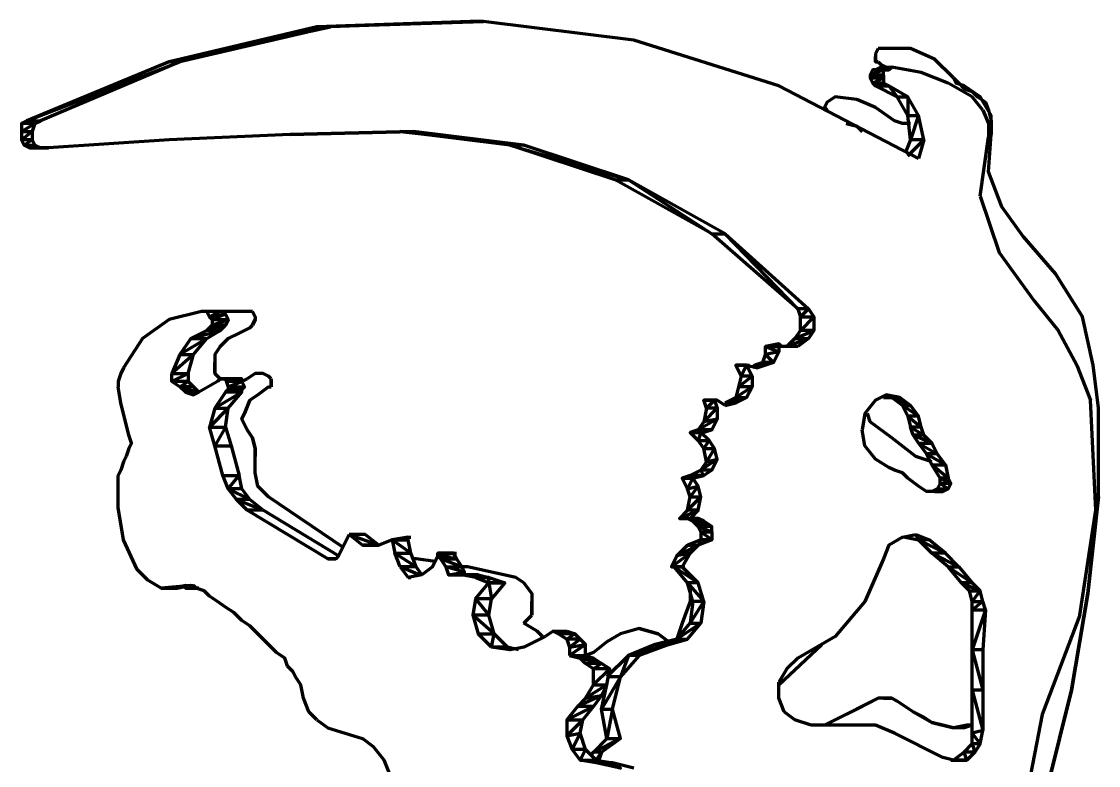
# Model space of a CAD drawing. Header units: inches. Extents: x -243 to 239, y -353 to 248.
# Drawn here: x -97 to -30.2, y -82.8 to -36.7 of the extents above; entities that cross this region are included whole.
import ezdxf

# ---------------------------------------------------------------- set-up
doc = ezdxf.new("R2010")
doc.units = ezdxf.units.IN
doc.layers.add('P', color=250, linetype='CONTINUOUS', lineweight=100)

msp = doc.modelspace()

# ---------------------------------------------------------------- linework, layer by layer
at = {"layer": 'P', "color": 91, "linetype": 'CONTINUOUS'}
for points in [[(-69.167, -36.667), (-78.667, -37), (-87.833, -39.167)], [(-78.667, -37), (-68.333, -36.667), (-77.833, -37), (-87.167, -39.167)], [(-41.333, -45.167), (-50, -40.667), (-59, -37.833), (-68.333, -36.667), (-69.167, -36.667)], [(-87.833, -39.167), (-77.833, -37), (-78.667, -37)], [(-87.167, -39.167), (-87.833, -39.167), (-96.667, -42.833), (-87.167, -39.167), (-95.833, -42.833)], [(-43.5, -40), (-43.5, -39.667), (-44.333, -40), (-44.167, -39.667), (-43.5, -39.667)], [(-43.5, -40), (-44.333, -40), (-44.333, -40.167), (-43.5, -40.167)], [(-44.333, -40.167), (-43.5, -40), (-43.5, -40.167)], [(-43.167, -39.667), (-44, -39.667), (-44.167, -39.667), (-43.167, -39.667), (-43.5, -39.667)], [(-43.167, -39.667), (-43, -39.5), (-44, -39.667), (-43.667, -39.5), (-43, -39.5)], [(-39.5, -40.5), (-41.167, -39.833), (-43, -39.5)], [(-43.5, -40.167), (-44.167, -40.5), (-44.333, -40.167)], [(-43.5, -40.167), (-43.5, -40.5), (-44.167, -40.5)], [(-44.167, -40.5), (-44, -40.667)], [(-42, -41.333), (-42, -42.5), (-42.667, -41.333), (-42, -41.333), (-43.167, -40.667), (-42.667, -41.333), (-44, -40.667), (-43.167, -40.667), (-43.5, -40.5)], [(-44, -40.667), (-43.5, -40.5)], [(-38, -41.333), (-39.5, -40.5)], [(-41, -44), (-41.333, -42.5), (-41.833, -44), (-42, -42.5), (-41.333, -42.5), (-42, -41.333)], [(-37.333, -42.167), (-38, -41.333)], [(-37.333, -42.167), (-37, -43), (-37, -43.833)], [(-96.167, -43), (-95.833, -42.833), (-97, -43), (-96.667, -42.833), (-95.833, -42.833)], [(-96.167, -43), (-97, -43), (-97, -43.5), (-96.333, -43.5)], [(-97, -43.5), (-96.167, -43), (-96.333, -43.5)], [(-96.333, -43.5), (-96.333, -44), (-97, -44)], [(-96.333, -44), (-96.833, -44.333), (-97, -44), (-96.333, -43.5)], [(-97, -43.5), (-97, -44)], [(-96.167, -44.333), (-96.333, -44)], [(-60.167, -46.5), (-66.667, -44.333), (-59.333, -46.5), (-65.833, -44.333), (-66.667, -44.333), (-73.5, -43.5), (-65.833, -44.333), (-72.667, -43.5), (-80.333, -43.667), (-87.833, -44), (-95.333, -44.5), (-95.833, -44.5)], [(-80.333, -43.667), (-72.667, -43.5)], [(-41, -44), (-41.833, -44), (-42.167, -44.833)], [(-42, -45), (-41, -44), (-41.333, -45.167)], [(-37.5, -47.5), (-37, -43.833)], [(-95.833, -44.5), (-96.833, -44.333), (-96.167, -44.333), (-95.833, -44.5)], [(-96.833, -44.333), (-96.5, -44.5), (-96.167, -44.5)], [(-96.5, -44.5), (-95.333, -44.5), (-96.167, -44.5)], [(-96.5, -44.5), (-95.833, -44.5)], [(-48.833, -54.5), (-54.167, -49.833), (-53.333, -49.833), (-59.333, -46.5), (-54.167, -49.833), (-60.167, -46.5), (-59.333, -46.5)], [(-37.5, -47.5), (-36.333, -51), (-34.167, -54)], [(-53.333, -49.833), (-48.167, -54.5), (-48.833, -54.5), (-53.333, -49.833)], [(-34.167, -54), (-32.667, -55.833), (-31.5, -58), (-30.667, -60.167)], [(-48.833, -54.5), (-48.667, -55), (-48.167, -54.5)], [(-48.167, -54.5), (-47.833, -55), (-47.833, -55.833)], [(-47.833, -55), (-48.667, -55.833), (-48.667, -55), (-47.833, -55)], [(-47.833, -55.833), (-48.667, -55.833), (-49, -56.333), (-47.833, -55.833), (-48.167, -56.333), (-48.833, -56.833)], [(-50, -56.833), (-50, -56.667), (-50.833, -56.833), (-50, -56.667)], [(-50.833, -56.833), (-50, -56.667), (-50.833, -56.833), (-50, -56.833)], [(-49.5, -56.833), (-49.833, -56.833), (-50, -56.667)], [(-50, -56.833), (-50, -56.667), (-50, -56.833)], [(-48.167, -56.333), (-49.5, -56.833), (-49, -56.333), (-48.167, -56.333)], [(-50.333, -57.833), (-51, -57.833), (-50.833, -57.333), (-50.333, -57.833)], [(-50.833, -56.833), (-50, -56.833), (-50, -57.167)], [(-50.833, -57.333), (-50.833, -56.833), (-50, -57.167), (-50.833, -57.333)], [(-50.833, -56.833), (-50.667, -56.833)], [(-50.833, -56.833), (-50.667, -56.833)], [(-50, -57.167), (-50.333, -57.833), (-50.833, -58)], [(-48.833, -56.833), (-49.5, -56.833)], [(-52, -58), (-52.333, -58.667), (-52.667, -58), (-52, -58)], [(-52, -58), (-52.667, -58)], [(-52.5, -58), (-52, -58), (-52.667, -58)], [(-52, -58), (-52.667, -58), (-52, -58), (-52.667, -58), (-52, -58)], [(-52.5, -58), (-52.667, -58)], [(-52.667, -58), (-52.5, -58)], [(-52.5, -58), (-52.667, -58)], [(-52, -58), (-51.667, -58.667), (-52.333, -58.667), (-52.5, -59.333), (-51.667, -58.667), (-51.667, -59.333)], [(-52, -58), (-51.333, -58.167), (-51.5, -58)], [(-52, -58), (-51.833, -58)], [(-51, -57.833), (-51.5, -58), (-51.667, -58.167)], [(-51, -57.833), (-50.833, -58), (-51.5, -58)], [(-50.833, -58), (-51.333, -58.167)], [(-52.5, -59.333), (-52.667, -60), (-53.333, -60.333)], [(-52, -60), (-51.667, -59.333), (-52.667, -60)], [(-51.667, -59.333), (-52.5, -59.333)], [(-52.667, -60), (-52, -60), (-53.333, -60.333)], [(-52, -60), (-52.667, -60.333)], [(-42.5, -60), (-43.333, -59.833), (-44, -60.167), (-44.667, -61), (-44.833, -62)], [(-43.5, -60), (-43, -60)], [(-42.333, -60.5), (-43, -60), (-41.833, -60.5), (-42.5, -60), (-43.333, -60)], [(-43, -60), (-42.5, -60)], [(-54, -60.167), (-53.833, -60.667), (-54.5, -60.667), (-54.667, -61.5), (-53.833, -60.667), (-53.833, -61.333)], [(-54, -60.167), (-54.5, -60.667), (-54.667, -60.167), (-54, -60.167)], [(-54.667, -60.167), (-54.5, -60.167)], [(-54.667, -60.167), (-54, -60.167), (-54.667, -60.167), (-54, -60.167), (-54.667, -60.167)], [(-54.667, -60.167), (-54.667, -60.167)], [(-54.667, -60.167), (-54.5, -60.167)], [(-54.667, -60.167), (-54.667, -60.167)], [(-53.833, -60.167), (-54, -60.167)], [(-54, -60.167), (-53.833, -60.167)], [(-53.833, -60.167), (-54, -60.167)], [(-53.333, -60.5), (-53.833, -60.167)], [(-53.333, -60.5), (-52.667, -60.333), (-53.333, -60.333)], [(-53.333, -60.333), (-53.333, -60.5)], [(-41.833, -60.5), (-41.333, -61.167), (-42.333, -60.5)], [(-41.333, -61.167), (-42, -61.167), (-42.333, -60.5), (-41.833, -60.5)], [(-30.333, -67), (-30.667, -60.167)], [(-54.167, -62), (-53.833, -61.333), (-55, -62)], [(-53.833, -61.333), (-54.667, -61.5)], [(-42, -61.167), (-41.167, -61.833), (-41.333, -61.167)], [(-42, -61.167), (-41.833, -61.833)], [(-54.167, -62), (-55, -62), (-55.5, -62.167), (-54.167, -62), (-54.667, -62.167)], [(-54.667, -61.5), (-55, -62)], [(-44.667, -63), (-44.833, -62)], [(-41, -62.333), (-41.667, -62.333), (-41.833, -61.833), (-41, -62.333), (-41.167, -61.833), (-41.833, -61.833)], [(-55, -62.667), (-55.5, -62.167), (-54.833, -62.167), (-55, -62.667)], [(-55.5, -62.167), (-54.833, -62.167), (-55.5, -62.167)], [(-54.667, -62.167), (-55.5, -62.167), (-54.833, -62.167)], [(-55.5, -62.167), (-54.833, -62.167), (-55.5, -62.167), (-54.833, -62.167), (-55.5, -62.167), (-54.833, -62.167)], [(-55.5, -62.167), (-55.333, -62.167)], [(-54.667, -63.167), (-55, -62.667), (-54.333, -62.667), (-54.833, -62.167)], [(-54.833, -62.167), (-54.667, -62.167)], [(-54.667, -63.167), (-54, -63.167), (-54.5, -64), (-54.667, -63.167), (-54.333, -62.667)], [(-53.833, -63.833), (-54, -63.167), (-54.333, -62.667)], [(-41, -62.333), (-40.5, -62.833), (-41.667, -62.333)], [(-41.667, -62.333), (-41.333, -62.833)], [(-42, -65), (-42.333, -64.667), (-42.833, -64.5), (-43.167, -64.333), (-44, -63.833), (-44.667, -63)], [(-41.333, -62.833), (-40.5, -62.833)], [(-41.333, -62.833), (-40.167, -63.5)], [(-41.333, -62.833), (-40.833, -63.5)], [(-40.5, -62.833), (-40.167, -63.5)], [(-54.5, -64), (-53.833, -63.833), (-54.833, -64.5)], [(-53.833, -63.833), (-54.167, -64.5), (-54.833, -64.5)], [(-54.5, -64), (-54.833, -64.5)], [(-40.5, -64.167), (-40.833, -63.5), (-39.667, -64.167), (-40.167, -63.5), (-40.833, -63.5)], [(-54.833, -64.5), (-55.5, -64.833)], [(-54.667, -64.833), (-54.833, -64.5)], [(-54.167, -64.5), (-54.667, -64.833)], [(-39.667, -64.167), (-39.5, -65), (-40.5, -64.167)], [(-39.5, -65), (-40, -65), (-40.5, -64.167), (-39.667, -64.167)], [(-55.333, -65), (-55.5, -64.833), (-56, -65)], [(-55.333, -65), (-55.667, -65.667), (-56, -65), (-55.333, -65)], [(-56, -65), (-55.333, -65), (-56, -65)], [(-55.333, -65), (-56, -65), (-55.333, -65)], [(-56, -65), (-56, -65)], [(-55.333, -65), (-56, -65), (-55.333, -65), (-56, -65)], [(-56, -65), (-56, -65)], [(-55.333, -65), (-54.667, -64.833), (-55.5, -64.833)], [(-54.833, -66.167), (-55, -65.5), (-55.333, -65)], [(-55.333, -65), (-55.167, -65)], [(-40.333, -65.833), (-39.833, -65.833), (-40.167, -65.833), (-40.833, -65.833), (-41.333, -65.5), (-42, -65)], [(-39.5, -65.667), (-40, -65.333), (-40.167, -65.667), (-39.5, -65.667), (-39.833, -65.833)], [(-39.5, -65.667), (-39.333, -65.333), (-40, -65.333), (-40, -65), (-39.333, -65.333), (-39.5, -65)], [(-55.667, -65.667), (-55, -65.5), (-55.5, -66.167), (-55.667, -65.667)], [(-40.5, -65.833), (-40.167, -65.667), (-39.833, -65.833), (-40.5, -65.833)], [(-55, -67), (-54.833, -66.167), (-55.667, -67), (-55.5, -66.167), (-54.833, -66.167)], [(-55, -67), (-55.667, -67), (-56.167, -67.5), (-55, -67), (-55.5, -67.5)], [(-54.667, -67.667), (-55, -67.5), (-56.167, -67.5)], [(-55, -67.5), (-56.167, -67.5)], [(-55.5, -67.5), (-56.167, -67.5), (-55.5, -67.5)], [(-56.167, -67.5), (-55.5, -67.5), (-56.167, -67.5), (-55.5, -67.5), (-56.167, -67.5), (-55.5, -67.5)], [(-56.167, -67.5), (-56, -67.5)], [(-56.167, -67.5), (-56, -67.5)], [(-55.667, -67.5), (-55.333, -67.667)], [(-55.333, -67.667), (-54.667, -67.667), (-55.5, -67.5)], [(-31.333, -73.5), (-30.333, -67)], [(-55.333, -67.667), (-54.167, -68), (-55, -68)], [(-55.333, -67.667), (-55, -68)], [(-54.833, -68.333), (-55, -68), (-54.167, -68.333), (-54.167, -68), (-54.667, -67.667)], [(-54.833, -68.833), (-55.667, -69.167)], [(-54.167, -68.833), (-54.833, -68.833), (-55, -69.167), (-55.5, -69.667)], [(-54.167, -68.833), (-55, -69.167)], [(-54.167, -68.333), (-54.167, -68.833), (-54.833, -68.333), (-54.167, -68.333)], [(-54.833, -68.333), (-54.833, -68.833)], [(-54.167, -68.833), (-54.833, -68.833), (-54.167, -68.833), (-54.833, -68.833)], [(-42.333, -68.667), (-43.167, -69.167), (-43.5, -70)], [(-42.333, -68.667), (-41.5, -68.5)], [(-42.167, -68.667), (-41.333, -68.833)], [(-41.5, -68.5), (-40.667, -68.833), (-41.333, -68.833), (-41.5, -68.5)], [(-38.833, -70.5), (-39.667, -69.667), (-40.5, -69.667), (-41.333, -68.833), (-39.667, -69.667), (-40.667, -68.833)], [(-55, -69.167), (-56.333, -69.833), (-55.667, -69.167), (-55, -69.167)], [(-55.5, -69.667), (-56.333, -69.833), (-56.667, -70.5), (-55.5, -69.667), (-56, -70.5), (-56.667, -70.5)], [(-43.5, -70), (-44.667, -72.667), (-46.5, -74.833)], [(-39.5, -70.5), (-38.833, -70.5), (-40.5, -69.667)], [(-38.667, -71.5), (-39.5, -70.5), (-40.5, -69.667)], [(-56.667, -70.5), (-56.5, -70.5)], [(-56, -70.5), (-56.667, -70.5)], [(-56, -70.5), (-56.667, -70.5), (-56, -70.5), (-56.667, -70.5), (-56, -70.5)], [(-56.5, -70.5), (-56.667, -70.5)], [(-56.667, -70.5), (-56.5, -70.5)], [(-56.667, -70.5), (-56.5, -70.5)], [(-55, -71.5), (-55.667, -71.5), (-56.5, -70.5), (-55, -71.5), (-56, -70.5)], [(-56, -70.5), (-55.833, -70.5)], [(-39.5, -70.5), (-38, -71.5), (-38.667, -71.5)], [(-38.833, -70.5), (-38, -71.5)], [(-54.667, -72.667), (-55.333, -72.667), (-55.667, -71.5), (-54.667, -72.667), (-55, -71.5)], [(-38.167, -72), (-38.667, -71.5), (-37.5, -72), (-38, -71.5)], [(-38, -72.667), (-38.167, -72), (-37.5, -72)], [(-38, -72.667), (-37.333, -72.667), (-38, -73.167), (-38, -72.667), (-37.5, -72)], [(-37.167, -73.167), (-37.333, -72.667), (-37.5, -72)], [(-55.333, -72.667), (-55.5, -74), (-54.667, -72.667), (-54.833, -74)], [(-38, -75.667), (-38, -73.167), (-37.167, -73.167), (-38, -75.667)], [(-37.167, -73.167), (-37.333, -75.667), (-38, -75.667)], [(-31.333, -73.5), (-33.667, -79.667), (-35.333, -88.333)], [(-55.667, -75), (-54.833, -74), (-56.333, -75), (-55.5, -74), (-54.833, -74)], [(-46.5, -74.833), (-48.833, -76.167), (-49.5, -76.833), (-50, -77.667)], [(-56.333, -75), (-57.667, -75.333), (-59.333, -76), (-60.667, -77.333)], [(-56.833, -75.333), (-58.667, -76), (-59.333, -76), (-59.833, -77.333)], [(-57.667, -75.333), (-56.833, -75.333), (-59.333, -76)], [(-56.333, -75), (-55.667, -75), (-57.667, -75.333)], [(-56.833, -75.333), (-55.667, -75)], [(-58.667, -76), (-59.833, -77.333)], [(-37.333, -78.167), (-38, -78.167), (-38, -75.667), (-37.333, -78.167)], [(-37.333, -75.667), (-37.333, -80.667)], [(-59.833, -81.167), (-60.333, -79.333), (-59.833, -77.333), (-61, -79.333), (-60.667, -77.833)], [(-59.833, -77.333), (-60.667, -77.333)], [(-50, -78.667), (-50, -77.667)], [(-38, -78.167), (-37.333, -80.667), (-38, -80.833), (-38, -78.167)], [(-49.667, -79.5), (-50, -78.667)], [(-61, -79.333), (-60.333, -79.333), (-60.667, -81.167), (-61, -79.333)], [(-48, -80.333), (-49, -80), (-49.667, -79.5)], [(-44.667, -80.333), (-48, -80.333)], [(-39.833, -82.333), (-42.833, -80.833), (-44, -80.333), (-44.667, -80.333)], [(-38, -81.5), (-38, -80.833), (-37.5, -81.5), (-38, -81.5)], [(-37.5, -81.5), (-37.333, -80.667)], [(-60.667, -81.167), (-61.5, -82), (-61.667, -82.167)], [(-60.667, -81.167), (-59.833, -81.167), (-61.5, -82)], [(-59.833, -81.167), (-61, -82), (-61.167, -82.5)], [(-37.833, -82), (-38.5, -82), (-38, -81.5), (-37.833, -82)], [(-37.5, -81.5), (-37.833, -82), (-38.333, -82.5)], [(-61.333, -82.5), (-61, -82), (-61.5, -82)], [(-38.333, -82.5), (-38.5, -82), (-39.167, -82.5), (-38.333, -82.5), (-39.167, -82.5), (-39.833, -82.333)], [(-39.333, -82.5), (-39.167, -82.5), (-39.167, -82.5)]]:
    msp.add_lwpolyline(points, dxfattribs=at)
at = {"layer": 'P', "color": 131, "linetype": 'CONTINUOUS'}
for points in [[(-43.833, -38.333), (-44, -38.667)], [(-43.833, -38.333), (-44, -38.667)], [(-44, -38.667), (-44, -38.833), (-44, -39.167)], [(-44, -38.667), (-44, -38.833)], [(-43.5, -38.333), (-43.833, -38.333)], [(-41.833, -38.333), (-43.5, -38.333), (-43.833, -38.333)], [(-39.167, -40.167), (-40.333, -39), (-41.833, -38.333), (-43.5, -38.333)], [(-40.333, -39), (-41.833, -38.333)], [(-43.833, -39.167), (-44, -39.167), (-44, -38.833)], [(-44, -39.167), (-43.833, -39.167)], [(-43.833, -39.167), (-43.667, -39.333)], [(-43.833, -39.167), (-43.667, -39.333)], [(-43.667, -39.333), (-43.333, -39.5)], [(-43.667, -39.333), (-43.333, -39.5)], [(-39.167, -40.167), (-40.333, -39)], [(-38.5, -40.667), (-39, -40.5), (-39.167, -40.167)], [(-39.167, -40.167), (-38.833, -40.5), (-38.5, -40.833), (-38, -41), (-37.667, -41.333), (-37.167, -41.667), (-37, -42.167), (-36.833, -42.833), (-36.833, -43.167), (-36.833, -43.667)], [(-36.833, -43.667), (-36.833, -42.5), (-37.5, -41.333), (-38.5, -40.667)], [(-46.5, -41.333), (-47, -41.667), (-47.167, -42), (-47, -42.167)], [(-45.167, -41.5), (-46.5, -41.333), (-47, -41.667), (-47.167, -42), (-47, -42.167)], [(-42.833, -42.833), (-44, -42), (-45.167, -41.5), (-46.5, -41.333)], [(-44, -42), (-45.167, -41.5)], [(-42.833, -42.833), (-44, -42)], [(-44.833, -43.5), (-45.167, -43.167), (-45.833, -43)], [(-45.833, -43), (-45.167, -43.167)], [(-45.167, -43.167), (-44.833, -43.5)], [(-41.833, -43), (-42.333, -43), (-42.833, -42.833)], [(-42.333, -43), (-42.833, -42.833)], [(-41.833, -43), (-42.333, -43)], [(-34.833, -50), (-36.167, -48.167), (-37, -46), (-36.833, -43.667)], [(-37, -46), (-36.833, -43.667)], [(-36.167, -48.167), (-37, -46)], [(-34.833, -50), (-36.167, -48.167)], [(-30.5, -58), (-31.167, -55), (-32.833, -52.333), (-34.833, -50)], [(-34.833, -50), (-32.833, -52.333), (-31.167, -55)], [(-83, -54.667), (-84.167, -54.667), (-84.667, -54.667)], [(-84.167, -54.667), (-84.667, -54.667)], [(-83, -54.667), (-84.167, -54.667)], [(-82.667, -54.667), (-83, -54.667)], [(-82.667, -54.667), (-83, -54.667)], [(-82.5, -55), (-82.667, -54.667)], [(-82.667, -54.667), (-82.5, -55), (-82.5, -55.167)], [(-82.5, -55), (-82.5, -55.167), (-82.667, -55.5)], [(-82.667, -55.5), (-82.5, -55.167)], [(-30.167, -60.667), (-30.5, -58), (-31.167, -55)], [(-82.833, -55.667), (-83.5, -56), (-84.167, -56.333), (-84.667, -56.833)], [(-84.167, -56.333), (-83.5, -56)], [(-83.5, -56), (-82.833, -55.667)], [(-82.833, -55.667), (-82.667, -55.5)], [(-82.833, -55.667), (-82.667, -55.5)], [(-84.667, -56.833), (-84.167, -56.333)], [(-84.667, -56.833), (-85, -57.333), (-85, -57.833), (-85, -58.5)], [(-84.667, -56.833), (-85, -57.333), (-85, -57.833)], [(-85, -58.5), (-85, -57.833)], [(-30.167, -66.167), (-30.167, -63.333), (-30.167, -60.667), (-30.5, -58)], [(-84.667, -58.833), (-85, -58.5)], [(-84.667, -58.833), (-85, -58.5)], [(-81.667, -58.667), (-82, -58.5), (-82.5, -58.5), (-83, -58.833)], [(-82.5, -58.5), (-83, -58.833)], [(-82, -58.5), (-82.5, -58.5)], [(-81.667, -58.667), (-82, -58.5)], [(-81.5, -58.833), (-81.667, -58.667)], [(-81.5, -58.833), (-81.667, -58.667)], [(-83, -58.833), (-83.333, -59)], [(-83, -58.833), (-83.333, -59)], [(-81.667, -59.333), (-82.333, -59.833), (-82.833, -60.167), (-83.167, -61)], [(-82.333, -59.833), (-81.667, -59.333)], [(-81.667, -59.333), (-81.5, -59.333)], [(-81.667, -59.333), (-81.5, -59.333)], [(-81.5, -59), (-81.5, -58.833)], [(-81.5, -58.833), (-81.5, -59)], [(-81.5, -59), (-81.5, -59.333)], [(-81.5, -59.333), (-81.5, -59)], [(-82.833, -60.167), (-82.333, -59.833)], [(-83.167, -61), (-82.833, -60.167)], [(-30.167, -66.167), (-30.167, -63.333), (-30.167, -60.667)], [(-83, -62), (-83.333, -61.333), (-83.167, -61)], [(-83.333, -61.333), (-83.167, -61)], [(-83.167, -61.667), (-83.333, -61.333)], [(-40.5, -64), (-41.5, -63.667), (-43, -62.5), (-44.333, -61.5), (-44.5, -61)], [(-44.333, -61.5), (-44.5, -61)], [(-83, -62), (-83.167, -61.667)], [(-82.5, -63.667), (-82.5, -63.167), (-82.667, -62.5), (-83, -62)], [(-83, -62), (-82.667, -62.5), (-82.5, -63.167), (-82.5, -63.667)], [(-43, -62.5), (-44.333, -61.5)], [(-41.5, -63.667), (-43, -62.5)], [(-81.667, -66.167), (-82.333, -65.5), (-82.5, -64.667), (-82.5, -63.667)], [(-82.5, -64.667), (-82.5, -63.667)], [(-40.5, -64), (-41.5, -63.667)], [(-82.333, -65.5), (-82.5, -64.667)], [(-81.667, -66.167), (-82.333, -65.5)], [(-77, -69.333), (-81.667, -66.167)], [(-77, -69.333), (-81.667, -66.167)], [(-30.167, -66.167), (-30.833, -72.167), (-31.833, -78.167), (-33.333, -84.167), (-34.5, -84.167)], [(-31.833, -78.167), (-30.833, -72.167), (-30.167, -66.167)], [(-72.5, -70), (-72.667, -70)], [(-72.5, -70), (-72.667, -70)], [(-71.333, -70.167), (-72.5, -70)], [(-71.333, -70.167), (-72.5, -70)], [(-69.333, -70.5), (-69.667, -70.5)], [(-69.333, -70.5), (-69.667, -70.5)], [(-66.333, -71.167), (-69.333, -70.5)], [(-66.333, -71.167), (-69.333, -70.5)], [(-65.833, -71.5), (-66.333, -71.167)], [(-65.833, -71.5), (-66.333, -71.167)], [(-65.333, -72.167), (-65.833, -71.5)], [(-65.833, -71.5), (-65.333, -72.167), (-65.333, -72.667)], [(-86, -71.833), (-86.833, -71.833), (-86.833, -71.833)], [(-86.833, -71.833), (-86.833, -71.833), (-86, -71.833)], [(-65.333, -72.167), (-65.333, -72.667), (-65.333, -73.5)], [(-55.5, -71.833), (-55.5, -72.667), (-56, -74), (-56.333, -75)], [(-55.5, -71.833), (-55.5, -72.667)], [(-65.333, -73.5), (-65.333, -72.667)], [(-55.5, -72.667), (-56, -74)], [(-65.833, -74), (-65.333, -73.5)], [(-65.833, -74), (-65.333, -73.5)], [(-64.667, -74.833), (-65, -74.5), (-65.833, -74)], [(-65, -74.5), (-65.833, -74)], [(-56, -74), (-56.333, -75)], [(-64.667, -74.833), (-65, -74.5)], [(-56.833, -75.167), (-57.5, -74.667), (-58.667, -74.333), (-59.833, -74.667), (-60.667, -75.167)], [(-59.833, -74.667), (-60.667, -75.167)], [(-58.667, -74.333), (-59.833, -74.667)], [(-58.667, -74.333), (-57.5, -74.667), (-56.833, -75.167)], [(-60.667, -75.167), (-61.5, -75.833), (-62, -76)], [(-60.667, -75.167), (-61.5, -75.833)], [(-50, -77.833), (-47.333, -75.333)], [(-50, -77.833), (-47.333, -75.333)], [(-61.5, -75.833), (-62, -76)], [(-33.333, -84.167), (-31.833, -78.167)], [(-38, -80.333), (-38.5, -80.5), (-39.167, -80.5), (-39.833, -80.333), (-40.5, -80.167), (-41, -79.833), (-41.667, -79.5), (-42.167, -79.167), (-42.667, -78.833), (-43, -78.667), (-43.833, -78.667), (-46.5, -80), (-47.167, -80.333)], [(-43.833, -78.667), (-45.167, -79.333)], [(-43.5, -78.667), (-43.833, -78.667)], [(-43.5, -78.667), (-43, -78.667), (-42.667, -78.833)], [(-41.667, -79.5), (-42.667, -78.833)], [(-45.167, -79.333), (-46.5, -80)], [(-41.667, -79.5), (-40.5, -80.167), (-39.167, -80.5)], [(-46.5, -80), (-47.167, -80.333)], [(-38.333, -80.333), (-39.167, -80.5)], [(-38, -80.333), (-38.333, -80.333)]]:
    msp.add_lwpolyline(points, dxfattribs=at)
at = {"layer": 'P', "color": 101, "linetype": 'CONTINUOUS'}
for points in [[(-84.833, -54.667), (-85.833, -54.667), (-87.833, -55.167), (-89.5, -56.333), (-90.667, -58.167)], [(-84.833, -54.667), (-85.833, -54.667)], [(-85.333, -55), (-84.667, -54.667), (-85.5, -54.667)], [(-85.5, -54.667), (-85.333, -55), (-85.167, -55.167), (-85.167, -55.5), (-85.333, -55.667), (-85.5, -55.833)], [(-85.167, -55.167), (-84.167, -55.167), (-84.333, -54.833), (-84.667, -54.667)], [(-84.667, -54.667), (-84.833, -54.667)], [(-85.333, -55), (-84.333, -54.833), (-85.167, -55.167)], [(-85.167, -55.5), (-84.167, -55.167), (-84.333, -55.5)], [(-85.5, -55.833), (-86.5, -56.333), (-87.167, -57.333), (-87.667, -58.5)], [(-86.5, -56.333), (-84.667, -55.833), (-85.5, -55.833)], [(-85.333, -55.667), (-84.5, -55.667), (-85.5, -55.833)], [(-85.5, -56.333), (-84.667, -55.833)], [(-85.333, -55.667), (-84.333, -55.5)], [(-84.5, -55.667), (-84.333, -55.5), (-85.167, -55.5)], [(-84.667, -55.833), (-84.5, -55.667)], [(-86.5, -56.333), (-85.5, -56.333), (-87.167, -57.333)], [(-86.333, -57.333), (-85.5, -56.333)], [(-87.167, -57.333), (-86.333, -57.333), (-87.667, -58.5)], [(-86.667, -58.5), (-86.333, -57.333)], [(-90.667, -58.167), (-90.833, -58.5), (-91, -59), (-91, -59.333)], [(-87.667, -58.5), (-86.667, -58.5)], [(-87.167, -59.333), (-86.667, -59), (-87.667, -59), (-86.667, -58.5)], [(-87.667, -59), (-87.667, -58.5)], [(-86.667, -58.5), (-86.667, -59), (-86.333, -59.333)], [(-90.333, -62.333), (-90.833, -60.333), (-91, -59.333)], [(-86.833, -59.667), (-87.167, -59.333), (-87.667, -59)], [(-86.333, -59.333), (-87.167, -59.333), (-86, -59.667)], [(-86, -59.667), (-86.333, -59.333)], [(-84.833, -59), (-86, -59.667)], [(-84.667, -58.833), (-84.833, -59)], [(-83.667, -58.833), (-84.667, -58.833), (-83.667, -58.833)], [(-83.667, -58.833), (-83.333, -58.833), (-84.333, -58.833)], [(-84.333, -58.833), (-84.167, -59.333), (-84.167, -59.5), (-84.333, -59.667)], [(-84.167, -59), (-83.333, -58.833)], [(-84.167, -59.333), (-83.333, -59), (-84.167, -59)], [(-84.167, -59.333), (-83.167, -59.333), (-84.167, -59.5)], [(-83.333, -59), (-83.333, -58.833)], [(-83.333, -59), (-83.167, -59.333), (-83.333, -59.5)], [(-86, -59.667), (-86.333, -59.833), (-86.833, -59.667), (-86.333, -59.833)], [(-86.833, -59.667), (-86.167, -59.667)], [(-84.333, -59.667), (-85, -60.667), (-85.333, -61.833)], [(-84.167, -60.667), (-83.333, -59.667), (-85, -60.667)], [(-84.167, -59.5), (-83.333, -59.5), (-84.333, -59.667)], [(-83.333, -59.667), (-84.333, -59.667)], [(-83.333, -59.667), (-83.333, -59.5)], [(-85, -60.667), (-84.167, -60.667), (-85.333, -61.833), (-84.333, -61.833), (-85, -63)], [(-84.333, -61.833), (-84.167, -60.667)], [(-84.5, -64.833), (-85, -63), (-85.333, -61.833)], [(-84.333, -61.833), (-84, -63), (-83.5, -64.833)], [(-90.333, -63.167), (-90.167, -62.833), (-90.333, -62.333)], [(-90.333, -63.167), (-90.5, -63.667)], [(-85, -63), (-84, -63)], [(-90.5, -63.667), (-90.667, -64), (-90.833, -64.5), (-91, -64.833)], [(-89.167, -71.333), (-89.833, -70.667), (-90.667, -68.833), (-91, -66.833), (-91, -64.833)], [(-84.5, -64.833), (-83.5, -64.833)], [(-84.167, -65.667), (-84.5, -64.833)], [(-84.167, -65.667), (-83.5, -64.833)], [(-83.333, -65.667), (-83.5, -64.833)], [(-83.333, -65.667), (-84.167, -65.667), (-82.833, -66.333), (-83.667, -66.333)], [(-83.667, -66.333), (-84.167, -65.667)], [(-82.833, -66.333), (-83.333, -65.667)], [(-83.667, -66.333), (-82, -67), (-83, -67)], [(-83, -67), (-83.667, -66.333)], [(-82, -67), (-82.833, -66.333)], [(-77.833, -70), (-78, -70), (-83, -67)], [(-77.333, -69.833), (-82, -67)], [(-77.333, -69.833), (-76.667, -68.5)], [(-76.667, -68.5), (-76.5, -68.5)], [(-75.667, -68.5), (-76.667, -68.5)], [(-75.667, -68.5), (-76.667, -68.5)], [(-76.667, -68.5), (-76.5, -68.5)], [(-76.667, -68.5), (-74.833, -69.167), (-75.667, -68.5)], [(-75.833, -69.167), (-76.667, -68.5)], [(-73, -68.667), (-74, -68.833), (-74.833, -69.167), (-74.833, -69.167), (-75.833, -69.167), (-74.833, -69.167), (-75.833, -69.167)], [(-75.667, -68.5), (-75.667, -68.5)], [(-74, -68.833), (-73, -68.833), (-73, -68.667)], [(-74, -68.833), (-73, -68.667), (-74, -68.833)], [(-73, -68.667), (-74, -68.833), (-73, -68.667)], [(-73, -68.833), (-74, -68.833), (-73, -68.833)], [(-73.833, -69.667), (-72.833, -69.667), (-74, -68.833)], [(-74, -68.833), (-73.833, -69.667)], [(-74, -68.833), (-73.833, -68.833)], [(-73, -68.667), (-72.833, -68.667)], [(-72.833, -69.667), (-73, -68.833)], [(-78, -70), (-77.5, -70)], [(-78, -70), (-77.5, -70)], [(-77.333, -69.833), (-77.5, -70), (-77.833, -70)], [(-73.833, -69.667), (-72.5, -70.5), (-73.5, -70.5)], [(-73.5, -70.5), (-73.833, -69.667)], [(-72.5, -70.5), (-72.833, -69.667)], [(-71.167, -69.833), (-71.5, -70.5), (-72.167, -71)], [(-70.167, -69.667), (-71.167, -69.833), (-71.167, -69.667), (-70.167, -69.667), (-71.167, -69.667)], [(-70.167, -69.667), (-71.167, -69.667), (-71.167, -69.833), (-70.167, -69.667)], [(-71.167, -69.667), (-71.167, -69.833), (-71, -70), (-70.667, -70.5), (-70.5, -71)], [(-71, -70), (-70, -70), (-71.167, -69.833)], [(-70, -70), (-69.667, -70.5), (-71, -70)], [(-70, -70), (-70.167, -69.667)], [(-70.167, -69.667), (-70, -69.667)], [(-72.333, -71), (-73.5, -70.5)], [(-73.5, -70.5), (-73, -71.167)], [(-72.167, -71), (-72.5, -70.5)], [(-69.667, -70.5), (-69.5, -70.833), (-70.667, -70.5)], [(-70.667, -70.5), (-69.667, -70.5)], [(-70.5, -71), (-69.5, -70.833)], [(-69.5, -71), (-69.5, -70.833)], [(-86.833, -71.667), (-87.5, -71.833), (-88.333, -71.833), (-89.167, -71.333)], [(-72.167, -71), (-73, -71.167)], [(-73, -71.167), (-72.833, -71.167)], [(-72.833, -71.167), (-73, -71.167)], [(-69.5, -71), (-70.5, -71), (-69.5, -71), (-70.5, -71), (-69.5, -71), (-70.5, -71)], [(-69.667, -71), (-68.667, -71), (-70.5, -71)], [(-69.667, -71), (-70.5, -71)], [(-68.667, -71), (-68, -71.167), (-69.667, -71)], [(-68.833, -71.167), (-69.667, -71)], [(-68.667, -71), (-69.5, -71)], [(-68.833, -71.167), (-68, -71.5)], [(-68.833, -71.167), (-68, -71.167)], [(-68, -71.5), (-67.833, -72.5), (-68.833, -72.5)], [(-68.833, -72.5), (-68, -71.5)], [(-68, -71.167), (-67, -71.5), (-68, -71.5), (-68, -71.167)], [(-67, -71.5), (-68, -71.5)], [(-67, -71.5), (-68, -71.5)], [(-68, -71.5), (-67, -71.5), (-68, -71.5), (-67, -71.5)], [(-68, -71.5), (-67, -71.5), (-67.833, -72.5)], [(-68, -71.5), (-68, -71.5)], [(-67, -71.5), (-67, -71.5)], [(-67, -71.5), (-67, -71.5)], [(-86.833, -71.667), (-86.5, -71.667), (-88.333, -71.833)], [(-88.333, -71.833), (-87.333, -71.833)], [(-86.5, -71.667), (-87.5, -71.833)], [(-87.333, -71.833), (-86.5, -71.667)], [(-86.833, -71.667), (-86.333, -71.667)], [(-86.5, -71.667), (-86.333, -71.667)], [(-78.667, -80), (-79.167, -79.5), (-79.5, -78.667), (-79.667, -77.833), (-80, -77.333), (-80.167, -77), (-80.5, -76.667), (-80.667, -76.167), (-81.167, -75.833), (-81.5, -75.5), (-82, -75), (-82.333, -74.667), (-82.833, -74.167), (-83.333, -73.833), (-83.833, -73.333), (-84.333, -73), (-84.833, -72.667), (-85.333, -72.333), (-85.667, -72), (-86.167, -71.833), (-86.333, -71.667)], [(-68.833, -72.5), (-68, -73.5), (-69, -73.5)], [(-68.833, -72.5), (-69, -73.5), (-68.667, -74.667)], [(-68, -73.5), (-67.833, -72.5)], [(-68.667, -74.667), (-67.667, -74.667), (-69, -73.5)], [(-67.667, -74.667), (-68, -73.5)], [(-67.833, -75.5), (-68.667, -74.667)], [(-67.833, -75.5), (-67.667, -74.667)], [(-66.833, -75.5), (-67.667, -74.667)], [(-64.5, -74.833), (-65.833, -75.5)], [(-64, -74.5), (-64.5, -74.833)], [(-63.167, -74.5), (-62.667, -74.667), (-64, -74.5)], [(-62.667, -74.667), (-63.667, -74.667), (-64, -74.5), (-63.167, -74.5)], [(-63.667, -74.667), (-63.167, -75), (-63, -75.5), (-63, -76)], [(-62.333, -75), (-62.667, -74.667), (-63.167, -75)], [(-66.167, -75.667), (-66.833, -75.5), (-67.833, -75.5)], [(-66.833, -75.5), (-66.667, -75.667), (-67.833, -75.5)], [(-65.833, -75.5), (-66.667, -75.667)], [(-63, -75.5), (-62.333, -75), (-63.167, -75)], [(-63, -75.5), (-62, -75.333), (-63, -76)], [(-62, -76), (-62, -75.333), (-62.333, -75)], [(-63, -76), (-62, -76)], [(-63, -76), (-62.333, -76.167)], [(-62, -76), (-61.5, -76.167), (-62.333, -76.167)], [(-61, -76.5), (-62, -76.5), (-62.333, -76.167), (-62, -76)], [(-61.5, -76.167), (-61, -76.5), (-62.333, -76.167)], [(-60.5, -76.833), (-61, -76.5), (-61.5, -76.833), (-62, -76.5)], [(-60.667, -77.833), (-60.5, -76.833), (-61.5, -77.833)], [(-60.5, -76.833), (-61.5, -76.833)], [(-61.5, -77.833), (-61.5, -76.833)], [(-61.5, -77.833), (-60.667, -77.833), (-62, -78.667)], [(-62, -78.667), (-61.5, -77.833)], [(-60.667, -77.833), (-61, -78.5), (-61.5, -79.167)], [(-62, -78.667), (-62.5, -79.167), (-63.167, -80), (-63.167, -81)], [(-62, -78.667), (-61, -78.5), (-62.5, -79.167)], [(-63.167, -80), (-61.5, -79.167), (-62.5, -79.167)], [(-62.333, -80.833), (-62.167, -80), (-61.5, -79.167)], [(-78.667, -80), (-78, -80.5), (-75.833, -81.167)], [(-63.167, -80), (-62.167, -80), (-63.167, -81), (-62.333, -80.833), (-62.833, -81.833)], [(-61.333, -82.5), (-62, -81.833), (-62.333, -80.833)], [(-74, -84.667), (-74.167, -83.333), (-74.5, -82.5), (-75.167, -81.667), (-75.833, -81.167)], [(-63.167, -81), (-62.833, -81.833), (-62.333, -82.5)], [(-62.333, -82.5), (-61.333, -82.5), (-61.333, -82.667), (-62.333, -82.5), (-62, -81.833), (-62.833, -81.833)], [(-61.333, -82.5), (-60.333, -82.667), (-61.333, -82.667)], [(-60.333, -82.667), (-59.833, -83), (-61.333, -82.667)], [(-59, -83), (-60.333, -82.667)]]:
    msp.add_lwpolyline(points, dxfattribs=at)

doc.saveas('drawing.dxf')
